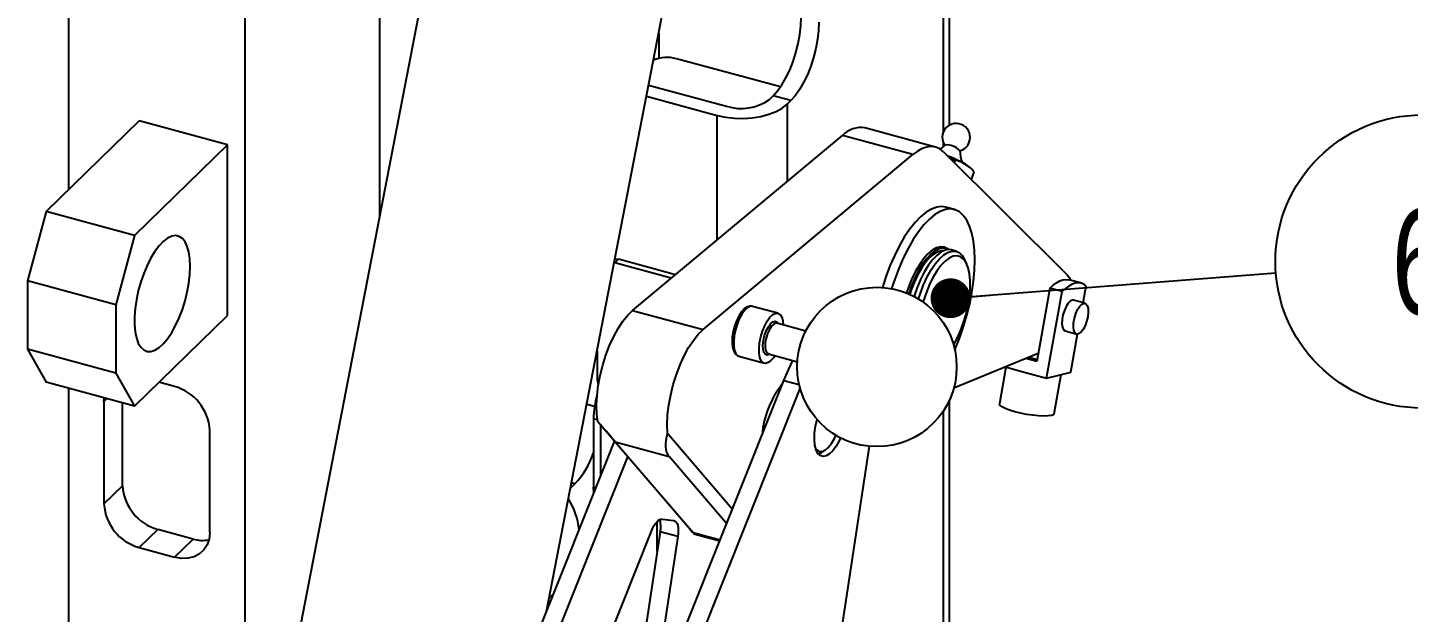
# Model space of a CAD drawing. Extents: x 0 to 8400, y -1608 to 5940.
# Drawn here: x 3502 to 4195, y 4249 to 4543 of the extents above; entities that cross this region are included whole.
import ezdxf

# ---------------------------------------------------------------- set-up
doc = ezdxf.new("R2010")
doc.units = 0
doc.header["$LTSCALE"] = 20
doc.layers.get('0').update_dxf_attribs({"linetype": 'CONTINUOUS'})
doc.layers.add('FORMATO', color=7, linetype='CONTINUOUS')
doc.styles.add('SLDTEXTSTYLE1', font='TXT', dxfattribs={"width": 0.75})
doc.dimstyles.new('SLDDIMSTYLE1', dxfattribs={"dimtxt": 0.18, "dimasz": 20, "dimexe": 0, "dimexo": 0.0625, "dimgap": 0, "dimtad": 0, "dimtih": 1, "dimtoh": 1, "dimdec": 0, "dimrnd": 1e-09, "dimzin": 0, "dimdsep": 46, "dimtxsty": 'Standard', "dimblk1": 'DOT', "dimblk2": 'DOT', "dimsah": 1, "dimcen": 0.09, "dimadec": 0, "dimazin": 0, "dimtfac": 20, "dimtdec": 0, "dimtofl": 0, "dimtmove": 0, "dimatfit": 3, "dimldrblk": 'DOT', "dimfxl": 1, "dimtolj": 1, "dimtzin": 0, "dimarcsym": 0})

# ---------------------------------------------------------------- blocks, each defined once
blk = doc.blocks.new('SW_NOTE_0_10')
at = {"layer": 'FORMATO', "color": 0}
blk.add_circle((73.36, 5.72), 73.58, dxfattribs=at)
at = {"layer": 'FORMATO', "color": 0, "insert": (72.83, 32.04), "char_height": 52.92, "attachment_point": 2, "style": 'SLDTEXTSTYLE1'}
blk.add_mtext('6', dxfattribs=at)
blk = doc.blocks.new('_DOT')
at = {"color": 0, "linetype": 'ByBlock'}
blk.add_line((-0.5, 0), (-1, 0), dxfattribs=at)
at = {"color": 0, "linetype": 'ByBlock', "const_width": 0.5}
blk.add_lwpolyline([(-0.25, 0, 1), (0.25, 0, 1)], format="xyb", close=True, dxfattribs=at)

msp = doc.modelspace()

# ---------------------------------------------------------------- linework, layer by layer
at = {"color": 8, "linetype": 'Continuous'}
for p, q in [((3961.57, 4490.28), (3961.57, 5009.19)), ((3678.67, 4920.69), (3678.67, 4447.97)), ((3611.12, 4178.29), (3611.12, 4909.93)), ((3883.16, 4504.08), (3883.16, 4465.32)), ((3848.03, 4436), (3848.03, 4498.49)), ((3961.57, 4482.94), (3961.57, 4484.56)), ((3881.43, 4365.43), (3889.16, 4363.33)), ((3541.78, 4356.24), (3540.36, 4354.86)), ((3787.96, 4345.57), (3785.98, 4346.1)), ((3961.57, 4219.32), (3961.57, 4350.17)), ((3776.68, 4313.47), (3774.95, 4313.94)), ((3785.98, 4311.82), (3787.19, 4311.49)), ((3835.92, 4289.02), (3849.49, 4285.33))]:
    msp.add_line(p, q, dxfattribs=at)
at = {"color": 7, "linetype": 'Continuous'}
for p, q in [((3964.57, 4493.55), (3964.57, 5015.44)), ((3522.68, 4461.24), (3522.68, 4891.11)), ((3762.47, 4249.48), (3851.72, 4710.41)), ((3719.09, 4656.71), (3630.76, 4200.51)), ((3818.68, 4539.79), (3818.68, 4527.05)), ((3879.8, 4512.72), (3827.53, 4526.92)), ((3813.62, 4513.66), (3852.7, 4503.04)), ((3812.55, 4508.13), (3848.03, 4498.49)), ((3874.32, 4506.49), (3876.18, 4508.31)), ((3885.03, 4505.9), (3876.18, 4508.31)), ((3883.16, 4504.08), (3885.03, 4505.9)), ((3558.05, 4495.77), (3511.38, 4450.22)), ((3602.27, 4483.75), (3558.05, 4495.77)), ((3957.54, 4482.58), (3922.17, 4492.19)), ((3602.27, 4483.75), (3555.6, 4438.2)), ((3602.27, 4398.04), (3602.27, 4483.75)), ((3805.61, 4400.6), (3910.85, 4488.42)), ((3946.22, 4478.81), (3910.85, 4488.42)), ((3840.99, 4390.98), (3946.22, 4478.81)), ((3961.5, 4480.21), (4023.6, 4418.49)), ((3967.34, 4475.89), (3964, 4477.73)), ((3967.34, 4475.89), (3966.93, 4474.81)), ((3976.86, 4470.12), (3975.45, 4466.34)), ((3511.38, 4450.22), (3502.05, 4415.39)), ((3555.6, 4438.2), (3511.38, 4450.22)), ((3967.02, 4451.21), (3962.6, 4452.41)), ((3555.6, 4438.2), (3546.27, 4403.38)), ((3962.66, 4431.67), (3959.66, 4432.48)), ((3967.97, 4430.23), (3965.49, 4430.9)), ((3796.64, 4424.41), (3796.35, 4424.48)), ((3798.5, 4426.23), (3796.64, 4424.41)), ((3824.93, 4416.72), (3796.64, 4424.41)), ((3827.04, 4418.48), (3798.5, 4426.23)), ((3973.2, 4423.82), (3972.24, 4425.95)), ((3546.27, 4403.38), (3502.05, 4415.39)), ((3502.05, 4415.39), (3502.05, 4381.11)), ((4030.88, 4414.22), (4024.69, 4415.9)), ((4031.69, 4404.37), (4033.22, 4412.98)), ((4014.89, 4411.67), (4008.34, 4375)), ((4013.32, 4366.57), (4021.08, 4409.98)), ((4021.08, 4409.98), (4014.89, 4411.67)), ((3546.27, 4403.38), (3546.27, 4369.09)), ((3805.61, 4400.6), (3840.99, 4390.98)), ((3865.78, 4402.61), (3865.65, 4402.64)), ((3878.51, 4399.15), (3865.78, 4402.61)), ((4032.58, 4404.13), (4026.84, 4405.69)), ((3555.6, 4352.48), (3602.27, 4398.04)), ((3892.45, 4390.18), (3877.91, 4394.13)), ((4022.64, 4390.25), (4028.39, 4388.69)), ((4025.47, 4369.56), (4028.88, 4388.65)), ((3546.27, 4369.09), (3502.05, 4381.11)), ((3502.05, 4381.11), (3511.38, 4364.5)), ((3787.79, 4380.27), (3787.79, 4366.81)), ((3873.71, 4378.69), (3888.25, 4374.74)), ((4009.05, 4379.01), (3966.71, 4361.46)), ((3858.96, 4377.52), (3871.7, 4374.06)), ((3992.92, 4372.11), (3989.61, 4353.63)), ((3992.62, 4372.2), (4000.94, 4369.93)), ((4008.34, 4375), (4002.94, 4376.47)), ((3555.6, 4352.48), (3511.38, 4364.5)), ((3546.27, 4369.09), (3555.6, 4352.48)), ((3575.74, 4362.39), (3567.93, 4364.51)), ((3771.64, 4090.1), (3881.43, 4365.43)), ((4000.94, 4369.93), (4013.32, 4366.57)), ((4013.32, 4366.57), (4019.4, 4368.06)), ((4017.18, 4348.71), (4020.69, 4368.38)), ((4019.4, 4368.06), (4025.47, 4369.56)), ((3522.68, 3997.67), (3522.68, 4361.43)), ((3780.49, 4087.7), (3889.64, 4361.43)), ((3540.36, 4354.86), (3540.46, 4356.6)), ((3540.36, 4354.86), (3540.36, 4303.43)), ((3549.7, 4312.54), (3549.7, 4354.09)), ((3786.52, 4352.34), (3782.59, 4353.41)), ((3964.57, 4227.39), (3964.57, 4355.6)), ((3785.98, 4346.1), (3785.98, 4311.82)), ((3834.41, 4290.6), (3788.11, 4344.63)), ((3593.43, 4289.01), (3593.43, 4340.44)), ((3789.52, 4342.99), (3789.52, 4317.33)), ((3823.02, 4338.9), (3855.66, 4300.81)), ((3705.13, 4105.69), (3796.51, 4334.84)), ((3796.87, 4334.6), (3823.88, 4327.26)), ((3796.87, 4334.6), (3835.92, 4289.02)), ((3924.26, 4332.38), (3859.4, 3906.16)), ((3900.47, 4329.21), (3902.37, 4330.55)), ((3713.97, 4103.28), (3803.19, 4327.03)), ((3852.77, 4293.54), (3823.88, 4327.26)), ((3540.36, 4303.43), (3549.7, 4312.54)), ((3774.43, 4311.28), (3776.68, 4313.47)), ((3786.14, 4308.85), (3785.98, 4311.82)), ((3820.45, 4295.82), (3826.28, 4295.03)), ((3567.39, 4290.59), (3558.05, 4281.48)), ((3585.07, 4285.78), (3567.39, 4290.59)), ((3782.17, 4207.33), (3815.05, 4289.79)), ((3819.46, 4289.4), (3806.35, 4203.26)), ((3817.96, 4279.56), (3817.96, 4294.62)), ((3828.3, 4286.99), (3819.46, 4289.4)), ((3836.38, 4288.46), (3849.34, 4284.94)), ((3558.05, 4281.48), (3575.74, 4276.67)), ((3575.74, 4276.67), (3585.07, 4285.78)), ((3828.3, 4286.99), (3815.19, 4200.85)), ((3848.92, 4285.05), (3848.63, 4283.18)), ((3763.82, 4256.47), (3765.79, 4257.82))]:
    msp.add_line(p, q, dxfattribs=at)
at = {"color": 7, "linetype": 'Continuous', "flags": 128}
for points in [[(3876.18, 4508.31), (3878.37, 4510.76), (3880.51, 4513.79), (3882.54, 4517.31), (3884.41, 4521.25), (3886.08, 4525.5), (3887.51, 4529.96), (3888.66, 4534.52), (3889.5, 4539.07), (3890.01, 4543.5), (3890.18, 4547.69)], [(3899.03, 4545.28), (3898.86, 4541.09), (3898.34, 4536.67), (3897.5, 4532.12), (3896.35, 4527.56), (3894.93, 4523.1), (3893.26, 4518.85), (3891.38, 4514.91), (3889.35, 4511.39), (3887.22, 4508.36), (3885.03, 4505.9)], [(3848.03, 4498.49), (3852.21, 4497.58), (3856.63, 4497.07), (3861.15, 4496.95), (3865.65, 4497.24), (3869.98, 4497.93), (3874.01, 4499), (3877.62, 4500.41), (3880.7, 4502.12), (3883.16, 4504.08)], [(3961.5, 4480.21), (3959.95, 4481.48), (3958.26, 4482.34), (3956.46, 4482.79), (3954.55, 4482.82), (3952.56, 4482.43), (3950.49, 4481.63), (3948.37, 4480.42), (3946.22, 4478.81)], [(3962.6, 4452.41), (3960.66, 4452.69), (3958.16, 4452.41), (3955.53, 4451.46), (3952.83, 4449.83), (3950.07, 4447.57), (3947.31, 4444.7), (3944.58, 4441.26), (3941.91, 4437.3), (3939.35, 4432.87), (3936.94, 4428.04), (3934.7, 4422.88), (3932.67, 4417.45), (3930.95, 4412.09)], [(3967.24, 4380.78), (3967.6, 4381.62), (3969.74, 4386.92), (3971.66, 4392.45), (3973.33, 4398.13), (3974.72, 4403.88), (3975.82, 4409.61), (3976.62, 4415.25), (3977.09, 4420.72), (3977.25, 4425.93), (3977.07, 4430.83), (3976.57, 4435.33), (3975.75, 4439.38), (3974.62, 4442.92), (3973.2, 4445.9), (3971.52, 4448.27), (3969.58, 4450.01), (3967.43, 4451.09), (3965.08, 4451.49), (3962.58, 4451.21), (3959.96, 4450.25), (3957.25, 4448.63), (3954.49, 4446.37), (3951.73, 4443.5), (3949, 4440.06), (3946.33, 4436.1), (3943.78, 4431.67), (3941.36, 4426.84), (3939.12, 4421.68), (3937.09, 4416.25), (3935.55, 4411.5)], [(3583.61, 4422.67), (3583.44, 4426.44), (3582.95, 4429.79), (3582.15, 4432.66), (3581.06, 4434.98), (3579.69, 4436.69), (3578.09, 4437.74), (3576.29, 4438.13), (3574.34, 4437.83), (3572.27, 4436.85), (3570.14, 4435.23), (3568, 4432.99), (3565.89, 4430.18), (3563.88, 4426.88), (3561.99, 4423.16), (3560.29, 4419.11), (3558.8, 4414.83), (3557.57, 4410.4), (3556.62, 4405.95), (3555.97, 4401.56), (3555.64, 4397.35), (3555.64, 4393.41), (3555.97, 4389.84), (3556.62, 4386.72), (3557.57, 4384.12), (3558.8, 4382.1), (3560.29, 4380.72), (3561.99, 4380), (3563.88, 4379.95), (3565.89, 4380.59), (3568, 4381.9), (3570.14, 4383.84), (3572.27, 4386.36), (3574.34, 4389.43), (3576.29, 4392.94), (3578.09, 4396.84), (3579.69, 4401.02), (3581.06, 4405.39), (3582.15, 4409.84), (3582.95, 4414.28), (3583.44, 4418.59), (3583.61, 4422.67)], [(3964.2, 4431.07), (3963.65, 4431.53), (3961.95, 4432.38), (3960.07, 4432.54), (3958.03, 4432), (3955.91, 4430.79), (3953.73, 4428.92), (3951.56, 4426.45), (3949.45, 4423.42), (3947.43, 4419.92), (3945.58, 4416.01), (3943.91, 4411.8), (3943.07, 4409.31)], [(3964.02, 4431.07), (3963.28, 4431.45), (3961.48, 4431.84), (3959.53, 4431.54), (3957.46, 4430.56), (3955.33, 4428.94), (3953.19, 4426.7), (3951.09, 4423.89), (3949.07, 4420.59), (3947.19, 4416.87), (3945.48, 4412.82), (3944.1, 4408.88)], [(3961.53, 4430.46), (3960.86, 4430.48), (3958.92, 4430.06), (3956.88, 4428.97), (3954.8, 4427.23), (3952.71, 4424.89), (3950.67, 4422.01), (3948.74, 4418.65), (3946.95, 4414.89), (3945.36, 4410.84), (3944.62, 4408.65)], [(3965.49, 4430.9), (3964.31, 4431.07), (3962.36, 4430.77), (3960.29, 4429.79), (3958.16, 4428.17), (3956.02, 4425.93), (3953.92, 4423.12), (3951.9, 4419.82), (3950.02, 4416.1), (3948.31, 4412.05), (3946.82, 4407.77), (3946.77, 4407.6)], [(3949.06, 4406.3), (3950.01, 4409.26), (3951.61, 4413.44), (3953.41, 4417.34), (3955.37, 4420.86), (3957.44, 4423.92), (3959.57, 4426.45), (3961.71, 4428.39), (3963.81, 4429.69), (3965.83, 4430.33), (3967.71, 4430.29), (3969.42, 4429.56), (3970.9, 4428.18), (3972.14, 4426.16), (3972.24, 4425.95)], [(3966.65, 4383.12), (3968.4, 4386.39), (3970.14, 4390.27), (3971.65, 4394.43), (3972.92, 4398.75), (3973.89, 4403.12), (3974.56, 4407.43), (3974.9, 4411.58), (3974.9, 4415.44), (3974.56, 4418.92), (3973.89, 4421.94), (3972.92, 4424.4), (3971.65, 4426.26), (3970.14, 4427.45), (3968.4, 4427.96), (3966.5, 4427.76), (3964.48, 4426.86), (3962.4, 4425.29), (3960.3, 4423.08), (3958.24, 4420.3), (3956.27, 4417.01), (3954.45, 4413.3), (3952.82, 4409.27), (3951.42, 4405.02), (3951.36, 4404.78)], [(3796.75, 4426.54), (3796.78, 4426.54), (3798.5, 4426.23)], [(4014.89, 4411.67), (4016.56, 4413.21), (4018.23, 4414.44), (4019.86, 4415.34), (4021.45, 4415.9), (4022.97, 4416.11), (4024.42, 4415.97), (4024.69, 4415.9)], [(4033.22, 4412.98), (4031.97, 4413.8), (4030.61, 4414.29), (4029.16, 4414.42), (4027.64, 4414.21), (4026.05, 4413.66), (4024.42, 4412.76), (4022.75, 4411.53), (4021.08, 4409.98)], [(4023.6, 4418.49), (4024.74, 4416.85), (4025.19, 4415.77)], [(3788.11, 4344.63), (3787.64, 4348.63), (3787.53, 4353.05), (3787.78, 4357.81), (3788.39, 4362.81), (3789.34, 4367.92), (3790.62, 4373.06), (3792.19, 4378.09), (3794.03, 4382.92), (3796.09, 4387.44), (3798.33, 4391.55), (3800.7, 4395.16), (3803.14, 4398.2), (3805.61, 4400.6)], [(3865.55, 4402.62), (3864.36, 4402.7), (3862.98, 4402.26), (3861.61, 4401.31), (3860.18, 4399.77), (3858.83, 4397.71), (3857.67, 4395.31), (3856.72, 4392.68), (3856.01, 4389.95), (3855.58, 4387.23), (3855.47, 4385.71)], [(3869.06, 4381.56), (3869.33, 4384.36), (3869.91, 4387.29), (3870.77, 4390.17), (3871.87, 4392.87), (3873.14, 4395.23), (3874.51, 4397.12), (3875.92, 4398.45), (3877.29, 4399.13), (3878.53, 4399.15), (3879.6, 4398.48), (3880.42, 4397.18), (3880.95, 4395.31), (3881.16, 4393.25)], [(4026.84, 4405.69), (4026.37, 4405.73), (4025.31, 4405.31), (4024.2, 4404.23), (4023.13, 4402.6), (4022.21, 4400.55), (4021.51, 4398.28), (4021.1, 4395.98), (4021.01, 4393.85), (4021.26, 4392.1), (4021.81, 4390.86), (4022.62, 4390.26), (4022.64, 4390.25)], [(4033.96, 4397.27), (4033.4, 4394.95), (4032.58, 4392.77), (4031.57, 4390.91), (4030.47, 4389.54), (4029.37, 4388.78), (4028.37, 4388.7), (4027.56, 4389.3), (4027.01, 4390.53), (4026.76, 4392.29), (4026.85, 4394.41), (4027.26, 4396.72), (4027.96, 4398.99), (4028.88, 4401.03), (4029.94, 4402.67), (4031.06, 4403.74), (4032.12, 4404.17), (4033.04, 4403.91), (4033.73, 4402.98), (4034.13, 4401.46), (4034.21, 4399.5), (4033.96, 4397.27)], [(3823.02, 4338.9), (3822.9, 4343.33), (3823.15, 4348.09), (3823.75, 4353.09), (3824.7, 4358.22), (3825.97, 4363.36), (3827.55, 4368.41), (3829.39, 4373.26), (3831.45, 4377.79), (3833.69, 4381.91), (3836.06, 4385.53), (3838.51, 4388.58), (3840.99, 4390.98)], [(3855.47, 4385.71), (3855.46, 4384.39), (3855.69, 4382.06), (3856.3, 4380.04), (3857.18, 4378.65), (3858.31, 4377.77), (3859.05, 4377.57)], [(3876.96, 4377.81), (3876.39, 4376.98), (3874.99, 4375.35), (3873.6, 4374.34), (3872.28, 4373.99), (3871.12, 4374.32), (3870.17, 4375.31), (3869.49, 4376.9), (3869.11, 4379.03), (3869.06, 4381.56)], [(3881.43, 4365.43), (3883.75, 4370.81), (3886, 4375.36)], [(3997.32, 4349.67), (3994.72, 4350.46), (3992.55, 4351.28), (3990.93, 4352.1), (3989.93, 4352.87), (3989.61, 4353.55), (3989.61, 4353.63)], [(3909.96, 4336.57), (3909.27, 4335.13), (3907.7, 4332.38), (3906.04, 4330.14), (3904.34, 4328.49), (3902.68, 4327.51), (3901.12, 4327.23), (3899.72, 4327.67), (3898.56, 4328.8), (3897.67, 4330.58), (3897.08, 4332.95), (3896.83, 4335.79), (3896.92, 4339), (3897.36, 4342.44), (3898.11, 4345.97)], [(4017.18, 4348.71), (4016.82, 4348.22), (4015.78, 4347.8), (4014.12, 4347.56), (4011.92, 4347.49), (4009.29, 4347.61), (4006.37, 4347.9), (4003.3, 4348.36), (4000.23, 4348.96), (3997.32, 4349.67)], [(3897.5, 4331.09), (3897.95, 4330.54), (3899.16, 4329.77), (3900.57, 4329.71), (3902.12, 4330.38), (3903.73, 4331.75), (3905.33, 4333.74), (3906.84, 4336.26), (3907.62, 4337.87)], [(3900.47, 4329.21), (3900.13, 4328.98), (3898.89, 4328.38)], [(3815.05, 4289.79), (3815.64, 4291.13), (3816.28, 4292.36), (3816.97, 4293.43), (3817.69, 4294.33), (3818.41, 4295.03), (3819.12, 4295.52), (3819.81, 4295.79), (3820.45, 4295.82)], [(3593.43, 4289.01), (3593.09, 4285.75), (3592.08, 4282.81), (3590.45, 4280.29), (3588.25, 4278.29), (3585.57, 4276.89), (3582.51, 4276.14), (3579.19, 4276.06), (3575.74, 4276.67)], [(3826.28, 4295.03), (3826.92, 4294.8), (3827.47, 4294.31), (3827.91, 4293.56), (3828.24, 4292.59), (3828.45, 4291.41), (3828.53, 4290.05), (3828.48, 4288.57), (3828.3, 4286.99)]]:
    msp.add_lwpolyline(points, dxfattribs=at)
at = {"color": 8, "linetype": 'Continuous', "flags": 128}
for points in [[(3865.65, 4402.64), (3864.55, 4402.59), (3863.19, 4401.91), (3861.78, 4400.58), (3860.4, 4398.69), (3859.13, 4396.33), (3858.04, 4393.63), (3857.17, 4390.75), (3856.59, 4387.82), (3856.32, 4385.02)], [(3874.42, 4378.5), (3874.21, 4378.37), (3873.12, 4378.07), (3872.19, 4378.45), (3871.49, 4379.5), (3871.09, 4381.12), (3871.01, 4383.19), (3871.26, 4385.53), (3871.83, 4387.96), (3872.66, 4390.29), (3873.69, 4392.31), (3874.83, 4393.87), (3876, 4394.84), (3877.09, 4395.15), (3878.02, 4394.76), (3878.62, 4393.94)], [(3877.91, 4394.13), (3877.44, 4394.17), (3876.38, 4393.74), (3875.26, 4392.66), (3874.2, 4391.02), (3873.28, 4388.98), (3872.58, 4386.7), (3872.17, 4384.4), (3872.09, 4382.28), (3872.33, 4380.53), (3872.89, 4379.3), (3873.7, 4378.7), (3873.71, 4378.69)], [(3856.32, 4385.02), (3856.38, 4382.49), (3856.75, 4380.37), (3857.44, 4378.77), (3858.38, 4377.78), (3858.96, 4377.52)]]:
    msp.add_lwpolyline(points, dxfattribs=at)
at = {"color": 7, "linetype": 'Continuous'}
msp.add_circle((3928.17, 4372.18), 40, dxfattribs=at)
for centre, radius, start, end in [((3822.88, 4510.51), 17.06, 74.19875, 113.65933), ((3860.03, 4526.59), 24.66, 252.69603, 305.39891), ((3920.11, 4479.49), 12.86, 80.77896, 136.04639), ((3967.95, 4487.42), 7, 339.59757, 216.54209), ((3954.19, 4490.13), 10.4, 301.68932, 321.25081), ((3963.07, 4474.29), 9.34, 44.3359, 94.86788), ((3967.95, 4487.42), 7, 282.65306, 339.59757), ((3951.72, 4440.91), 38.95, 53.4337, 71.98343), ((3965.08, 4461.44), 14.63, 36.4135, 81.14279), ((3984.54, 4480.67), 14.74, 179.37672, 203.5824), ((4016.3, 4423.53), 48.05, 255.46998, 260.69837), ((3797.77, 4366.95), 9.97, 180.81215, 201.26813), ((3569.18, 4339), 24.29, 3.39156, 74.33381), ((3830.79, 4345.39), 44.82, 163.61661, 179.08592), ((3919.2, 4333.59), 48.89, 141.74829, 174.77083), ((3743.85, 4343.64), 44.59, 317.41512, 340.90014), ((3573.95, 4313.98), 24.29, 183.39156, 254.33381), ((3564.61, 4304.87), 24.29, 183.39156, 254.33381), ((3740.73, 4285.83), 38.36, 6.93972, 31.60993), ((3806.74, 4292.01), 12.98, 348.38321, 15.93135), ((3589.72, 4301.69), 16.57, 253.72305, 281.47979)]:
    msp.add_arc(centre, radius, start, end, dxfattribs=at)
for centre, major_axis, ratio, start_param, end_param in [((3754.48, 4382.12), (-43.78, 49.2), 0.004937, 3.39955, 3.841837), ((3855.02, 4354.79), (31.06, 27.63), 0.404175, 2.548344, 3.13403), ((3821.79, 4304.86), (-14.59, 16.4), 0.004937, 2.620135, 3.39955)]:
    msp.add_ellipse(centre, major_axis=major_axis, ratio=ratio, start_param=start_param, end_param=end_param, dxfattribs=at)

# ---------------------------------------------------------------- block references
at = {"layer": 'FORMATO'}
msp.add_blockref('SW_NOTE_0_10', (4128.32, 4419.4), dxfattribs=at)

# ---------------------------------------------------------------- leaders
msp.add_leader([(3965.1, 4406.67), (4128.32, 4419.4)], dimstyle='SLDDIMSTYLE1', dxfattribs=at)

doc.saveas('drawing.dxf')
